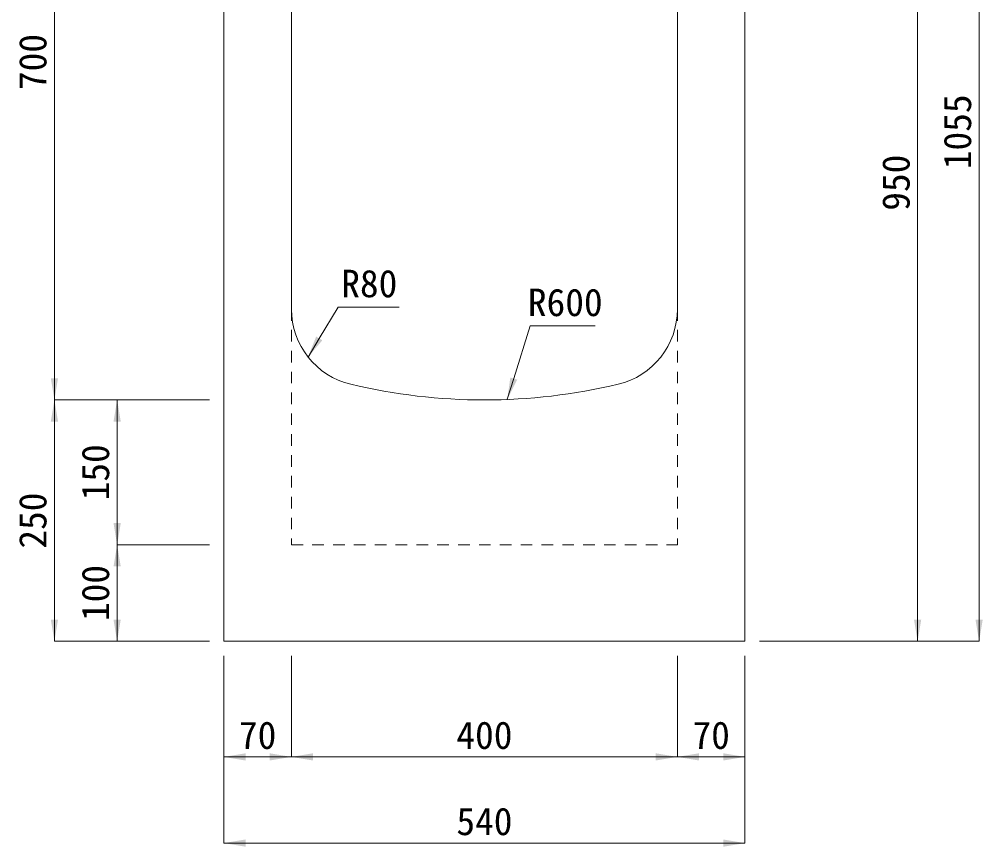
# Model space of a CAD drawing. Units: millimetres at full size, sheet at 1:40. Extents: x 69750 to 116230, y -28801 to 513.
# Drawn here: x 77161 to 78160, y -23222 to -22365 of the extents above; entities that cross this region are included whole.
import ezdxf
from ezdxf.enums import TextEntityAlignment as Align

# ---------------------------------------------------------------- set-up
doc = ezdxf.new("R2010")
doc.units = ezdxf.units.MM
doc.header["$LTSCALE"] = 40
doc.linetypes.add('USER1', pattern=[0.54, 0.3, -0.24])
for name, color, linetype, lineweight in [('寸法線', 7, 'Continuous', 9), ('引出線', 4, 'Continuous', 9), ('本体', 7, 'Continuous', 20)]:
    doc.layers.add(name, color=color, linetype=linetype, lineweight=lineweight)
doc.styles.add('ＭＳ ゴシック', font='')
doc.styles.get('ＭＳ ゴシック').set_extended_font_data('MS Gothic')

# ---------------------------------------------------------------- blocks, each defined once
blk = doc.blocks.new('filled_arrow')
at = {"color": 0, "linetype": 'Continuous', "lineweight": -2}
blk.add_solid([(7.5, 1.25), (0, 0), (7.5, -1.25)], dxfattribs=at)

msp = doc.modelspace()

# ---------------------------------------------------------------- linework, layer by layer
at = {"layer": '寸法線'}
for p, q in [((78156.04, -23009.24), (78156.04, -21953.84)), ((77197.8, -22059.24), (77197.8, -22759.24)), ((78092.31, -22059.24), (78092.31, -23009.24)), ((77358.39, -22759.24), (77197.8, -22759.24)), ((77197.8, -22759.24), (77197.8, -23009.24)), ((77358.39, -22759.24), (77197.8, -22759.24)), ((77262.78, -22909.24), (77262.78, -22759.24)), ((77358.39, -22759.24), (77262.78, -22759.24)), ((77262.78, -23009.24), (77262.78, -22909.24)), ((77358.39, -22909.24), (77262.78, -22909.24)), ((77358.39, -22909.24), (77262.78, -22909.24)), ((77358.39, -23009.24), (77197.8, -23009.24)), ((77358.39, -23009.24), (77262.78, -23009.24)), ((77928.4, -23009.24), (78092.31, -23009.24)), ((78073.87, -23009.24), (78156.04, -23009.24)), ((77373.39, -23024.24), (77373.39, -23128.99)), ((77373.39, -23024.24), (77373.39, -23218.28)), ((77443.4, -23024.24), (77443.4, -23128.99)), ((77443.4, -23024.24), (77443.4, -23128.99)), ((77843.4, -23024.24), (77843.4, -23128.99)), ((77843.4, -23024.24), (77843.4, -23128.99)), ((77913.4, -23024.24), (77913.4, -23128.99)), ((77913.4, -23024.24), (77913.4, -23218.28)), ((77373.39, -23128.99), (77443.4, -23128.99)), ((77443.4, -23128.99), (77843.4, -23128.99)), ((77843.4, -23128.99), (77913.4, -23128.99)), ((77373.39, -23218.28), (77913.4, -23218.28))]:
    msp.add_line(p, q, dxfattribs=at)
at = {"layer": '引出線'}
for points in [[(77460.64, -22714.82), (77472.22, -22695.53), (77491.71, -22663.05), (77554.97, -22663.05)], [(77667.11, -22758.62), (77673.84, -22737.15), (77690.96, -22682.55), (77758.07, -22682.55)]]:
    msp.add_lwpolyline(points, dxfattribs=at)
at = {"layer": '本体'}
for p, q in [((77913.4, -21959.84), (77913.4, -23009.24)), ((77373.39, -22059.24), (77373.39, -23009.24)), ((77443.4, -22665.21), (77443.4, -22059.24)), ((77843.4, -22665.21), (77843.4, -22059.24)), ((77373.39, -23009.24), (77913.4, -23009.24))]:
    msp.add_line(p, q, dxfattribs=at)
at = {"layer": '本体', "linetype": 'USER1', "lineweight": 9}
for p, q in [((77443.4, -22665.21), (77443.4, -22909.24)), ((77843.4, -22665.21), (77843.4, -22909.24)), ((77443.4, -22909.24), (77843.4, -22909.24))]:
    msp.add_line(p, q, dxfattribs=at)
at = {"layer": '本体'}
for centre, radius, start, end in [((77523.4, -22665.21), 80, 180, 256.65763), ((77763.4, -22665.21), 80, 283.34228, 0), ((77643.4, -22159.24), 600, 256.65763, 283.34228)]:
    msp.add_arc(centre, radius, start, end, dxfattribs=at)

# ---------------------------------------------------------------- block references
at = {"layer": '寸法線', "xscale": 3, "yscale": 3}
for p, rotation in [((77197.8, -22759.24), 90), ((77197.8, -22759.24), 270), ((77262.78, -22759.24), 270), ((77262.78, -22909.24), 90), ((77262.78, -22909.24), 270), ((77197.8, -23009.24), 90), ((77262.78, -23009.24), 90), ((78092.31, -23009.24), 90), ((78156.04, -23009.24), 90), ((77443.4, -23128.99), 180), ((77843.4, -23128.99), 180), ((77913.4, -23128.99), 180), ((77913.4, -23218.28), 180)]:
    msp.add_blockref('filled_arrow', p, dxfattribs=dict(at, rotation=rotation))
for p in [(77373.39, -23128.99), (77443.4, -23128.99), (77843.4, -23128.99), (77373.39, -23218.28)]:
    msp.add_blockref('filled_arrow', p, dxfattribs=at)
at = {"layer": '引出線', "xscale": 3, "yscale": 3}
for p, rotation in [((77460.64, -22714.82), 59), ((77667.11, -22758.62), 72.6)]:
    msp.add_blockref('filled_arrow', p, dxfattribs=dict(at, rotation=rotation))

# ---------------------------------------------------------------- texts
at = {"layer": '寸法線', "style": 'ＭＳ ゴシック'}
for s, p in [('700', (77175.3, -22409.24)), ('1055', (78133.54, -22481.54)), ('950', (78069.81, -22534.24)), ('150', (77240.28, -22834.24)), ('250', (77175.3, -22884.24)), ('100', (77240.28, -22959.24))]:
    msp.add_text(s, height=28.48, rotation=90, dxfattribs=at).set_placement(p, align=Align.MIDDLE_CENTER)
for s, p in [('70', (77408.4, -23106.49)), ('400', (77643.4, -23106.49)), ('70', (77878.4, -23106.49)), ('540', (77643.4, -23195.78))]:
    msp.add_text(s, height=28.48, dxfattribs=at).set_placement(p, align=Align.MIDDLE_CENTER)
at = {"layer": '引出線', "style": 'ＭＳ ゴシック'}
for s, p in [('R80', (77524.09, -22638.67)), ('R600', (77727.18, -22658.18))]:
    msp.add_text(s, height=28.48, dxfattribs=at).set_placement(p, align=Align.MIDDLE_CENTER)

doc.saveas('drawing.dxf')
